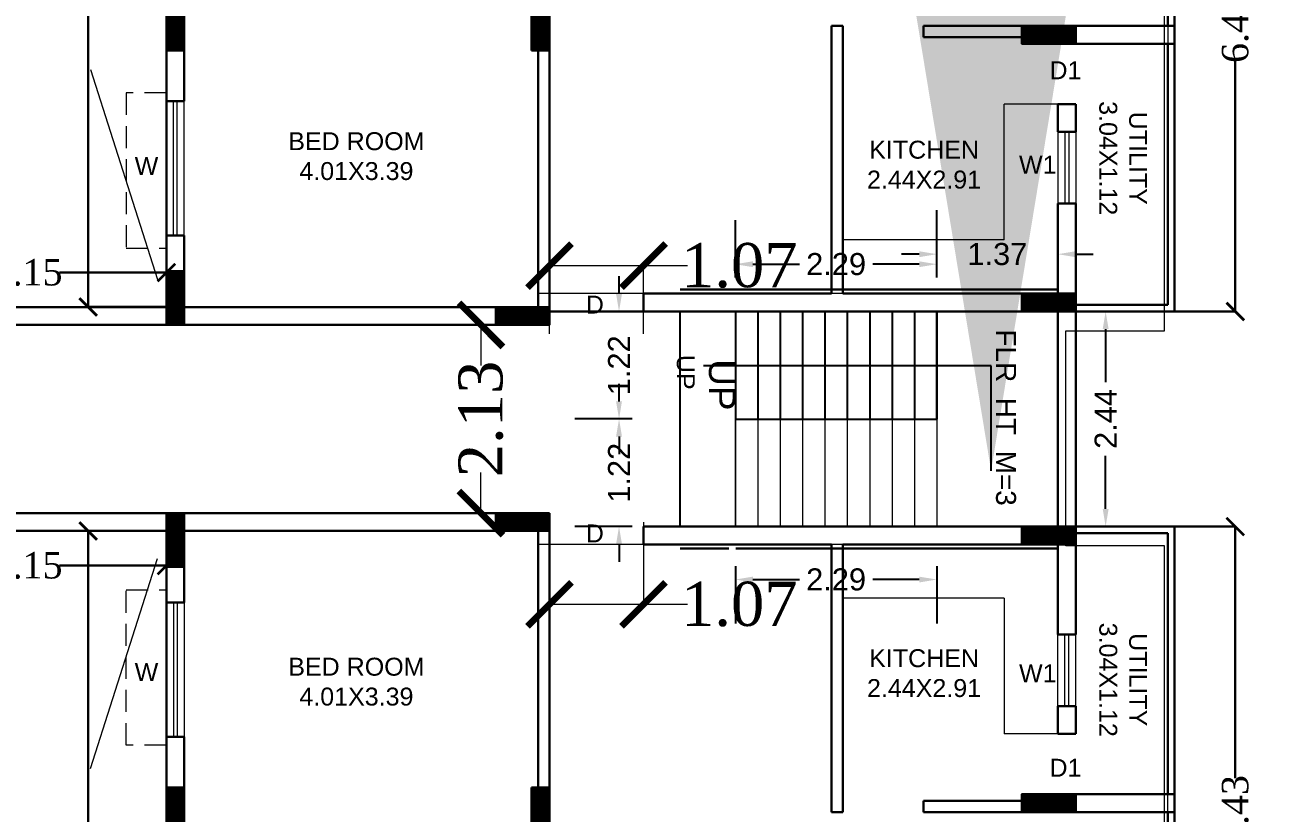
# Model space of a CAD drawing. Header units: metres. Extents: x 0 to 63445, y 32361 to 32804.
# Drawn here: x 63221.24 to 63235.29, y 32562.67 to 32571.61 of the extents above; entities that cross this region are included whole.
import ezdxf

# ---------------------------------------------------------------- set-up
doc = ezdxf.new("R2010")
doc.units = ezdxf.units.M
doc.header["$MEASUREMENT"] = 0
doc.header["$PDMODE"] = 34
doc.header["$PDSIZE"] = -10
for name, pattern in [('CONTINULUS', [0]), ('DASHED', [0.75, 0.5, -0.25]), ('DASHED2', [0.375, 0.25, -0.125])]:
    doc.linetypes.add(name, pattern=pattern)
doc.layers.get('0').update_dxf_attribs({"lineweight": 25})
for name, color, linetype, lineweight in [('BLK_1_FLR_6_BLT_UP_AREA', 14, 'DASHED', 9), ('BLK_1_FLR_6_BLT_UP_AREA_DEDUCT', 41, 'DASHED', 9), ('BLK_1_FLR_6_EXIT_WIDTH_DOOR', 7, 'Continuous', 0), ('BLK_1_FLR_6_EXIT_WIDTH_STAIR', 7, 'Continuous', 0), ('BLK_1_FLR_6_STAIR_2_FLIGHT_2', 7, 'Continuous', 0), ('BLK_1_FLR_6_STAIR_2_LANDING_1', 7, 'Continuous', 0), ('BLK_1_FLR_6_UNITFA', 7, 'Continuous', 0), ('COLUMN', 1, 'Continuous', 30), ('elev', 252, 'Continuous', 20), ('hatch', 251, 'Continuous', 20), ('STEPS', 114, 'Continuous', 20), ('TEXT-2', 65, 'Continuous', 18), ('wall', 7, 'Continuous', 30), ('window', 154, 'Continuous', 9)]:
    doc.layers.add(name, color=color, linetype=linetype, lineweight=lineweight)
doc.layers.add('BLK_1_FLR_6_STAIR_2', color=7, linetype='Continuous', true_color=0xffffff, plot=False)
doc.layers.add('BLK_1_FLR_6_STAIR_2_FLIGHT_1', color=7, linetype='Continuous', true_color=0xffffff, plot=False)
doc.layers.add('text', color=65, linetype='Continuous')
doc.styles.add('AutoDCRFont', font='arial.ttf')
doc.styles.add('PreDCRFont', font='arial.ttf', dxfattribs={"height": 0.25})
doc.styles.add('small int', font='arial.ttf', dxfattribs={"height": 18})
doc.styles.get("Standard").update_dxf_attribs({"font": 'arial.ttf', "height": 0.4})
doc.styles.add('style2', font='arial.ttf', dxfattribs={"height": 0.25})
doc.styles.add('TNR', font='times.ttf', dxfattribs={"height": 0.5})
doc.dimstyles.new('ARCHANA', dxfattribs={"dimscale": 0, "dimtxt": 0.5, "dimasz": 0.5, "dimexe": 0, "dimexo": 0, "dimgap": 0, "dimtad": 0, "dimzin": 0, "dimdsep": 46, "dimtxsty": 'TNR', "dimblk": 'ARCHTICK', "dimcen": 0.09, "dimclrd": 36, "dimclre": 36, "dimclrt": 7, "dimadec": 0, "dimazin": 0, "dimtfac": 1, "dimtofl": 0, "dimtmove": 0, "dimatfit": 3, "dimldrblk": 'ARCHTICK', "dimfxl": 1, "dimfrac": 2, "dimtolj": 1, "dimtzin": 0, "dimlwd": -1, "dimlwe": -1, "dimarcsym": 0})
doc.dimstyles.new('Copy of Standard2', dxfattribs={"dimtxt": 0.25, "dimasz": 0.2, "dimexe": 0.5, "dimexo": 0.3, "dimgap": 0.09, "dimtad": 0, "dimtoh": 1, "dimzin": 0, "dimdsep": 46, "dimtxsty": 'PreDCRFont', "dimcen": 0.025, "dimdle": 0.1, "dimadec": 0, "dimazin": 0, "dimtfac": 1, "dimtofl": 0, "dimtmove": 2, "dimatfit": 3, "dimfxl": 0.18, "dimtolj": 1, "dimtzin": 0, "dimarcsym": 0})
doc.dimstyles.new('STD', dxfattribs={"dimtxt": 10, "dimasz": 10, "dimexe": 0, "dimexo": 0, "dimgap": 0.09, "dimtad": 0, "dimdec": 0, "dimzin": 0, "dimdsep": 46, "dimlunit": 4, "dimtxsty": 'small int', "dimcen": 0.09, "dimclrd": 75, "dimclre": 75, "dimadec": 0, "dimazin": 0, "dimtfac": 1, "dimtdec": 0, "dimtofl": 0, "dimtmove": 0, "dimatfit": 3, "dimfxl": 1, "dimtolj": 1, "dimtzin": 0, "dimarcsym": 0})

# ---------------------------------------------------------------- blocks, each defined once
blk = doc.blocks.new('*D433')
at = {"layer": 'BLK_1_FLR_6_STAIR_2_FLIGHT_1', "color": 0, "linetype": 'Continuous', "lineweight": -2, "transparency": 16777216}
for p, q in [((63229.296, 32568.742), (63229.296, 32569.392)), ((63231.582, 32568.742), (63231.582, 32569.392)), ((63229.496, 32568.892), (63230.022, 32568.892)), ((63231.382, 32568.892), (63230.856, 32568.892))]:
    blk.add_line(p, q, dxfattribs=at)
at = {"layer": 'BLK_1_FLR_6_STAIR_2_FLIGHT_1', "color": 0, "linetype": 'Continuous', "transparency": 16777216}
for points in [[(63229.496, 32568.925), (63229.496, 32568.859), (63229.296, 32568.892)], [(63231.382, 32568.925), (63231.382, 32568.859), (63231.582, 32568.892)]]:
    blk.add_solid(points, dxfattribs=at)
at = {"layer": 'Defpoints', "color": 0, "linetype": 'Continuous', "transparency": 16777216}
for p in [(63229.296, 32568.892), (63229.296, 32568.356), (63231.582, 32568.356)]:
    blk.add_point(p, dxfattribs=at)
at = {"layer": 'BLK_1_FLR_6_STAIR_2_FLIGHT_1', "color": 0, "linetype": 'Continuous', "transparency": 16777216, "insert": (63230.439, 32568.892), "char_height": 0.25, "attachment_point": 5, "style": 'PreDCRFont'}
blk.add_mtext('\\A1;2.29', dxfattribs=at)
blk = doc.blocks.new('*D434')
at = {"layer": 'BLK_1_FLR_6_STAIR_2_FLIGHT_1', "color": 0, "linetype": 'Continuous', "lineweight": -2, "transparency": 16777216}
for p, q in [((63227.977, 32568.556), (63227.977, 32568.756)), ((63228.127, 32568.356), (63227.477, 32568.356)), ((63228.127, 32567.137), (63227.477, 32567.137)), ((63227.977, 32566.937), (63227.977, 32566.737))]:
    blk.add_line(p, q, dxfattribs=at)
at = {"layer": 'BLK_1_FLR_6_STAIR_2_FLIGHT_1', "color": 0, "linetype": 'Continuous', "transparency": 16777216}
for points in [[(63227.943, 32568.556), (63228.01, 32568.556), (63227.977, 32568.356)], [(63227.943, 32566.937), (63228.01, 32566.937), (63227.977, 32567.137)]]:
    blk.add_solid(points, dxfattribs=at)
at = {"layer": 'Defpoints', "color": 0, "linetype": 'Continuous', "transparency": 16777216}
for p in [(63229.296, 32568.356), (63227.977, 32567.137), (63229.296, 32567.137)]:
    blk.add_point(p, dxfattribs=at)
at = {"layer": 'BLK_1_FLR_6_STAIR_2_FLIGHT_1', "color": 0, "linetype": 'Continuous', "transparency": 16777216, "insert": (63227.977, 32567.746), "char_height": 0.25, "attachment_point": 5, "rotation": 90, "style": 'PreDCRFont'}
blk.add_mtext('\\A1;1.22', dxfattribs=at)
blk = doc.blocks.new('*D435')
at = {"layer": 'BLK_1_FLR_6_STAIR_2_FLIGHT_2', "color": 0, "linetype": 'Continuous', "lineweight": -2, "transparency": 16777216}
for p, q in [((63229.296, 32565.466), (63229.296, 32564.816)), ((63231.582, 32565.466), (63231.582, 32564.816)), ((63229.496, 32565.316), (63230.022, 32565.316)), ((63231.382, 32565.316), (63230.856, 32565.316))]:
    blk.add_line(p, q, dxfattribs=at)
at = {"layer": 'BLK_1_FLR_6_STAIR_2_FLIGHT_2', "color": 0, "linetype": 'Continuous', "transparency": 16777216}
for points in [[(63229.496, 32565.349), (63229.496, 32565.283), (63229.296, 32565.316)], [(63231.382, 32565.349), (63231.382, 32565.283), (63231.582, 32565.316)]]:
    blk.add_solid(points, dxfattribs=at)
at = {"layer": 'Defpoints', "color": 0, "linetype": 'Continuous', "transparency": 16777216}
for p in [(63229.296, 32565.917), (63231.582, 32565.917), (63229.296, 32565.316)]:
    blk.add_point(p, dxfattribs=at)
at = {"layer": 'BLK_1_FLR_6_STAIR_2_FLIGHT_2', "color": 0, "linetype": 'Continuous', "transparency": 16777216, "insert": (63230.439, 32565.316), "char_height": 0.25, "attachment_point": 5, "style": 'PreDCRFont'}
blk.add_mtext('\\A1;2.29', dxfattribs=at)
blk = doc.blocks.new('*D436')
at = {"layer": 'BLK_1_FLR_6_STAIR_2_FLIGHT_2', "color": 0, "linetype": 'Continuous', "lineweight": -2, "transparency": 16777216}
for p, q in [((63227.977, 32567.337), (63227.977, 32567.537)), ((63228.127, 32567.137), (63227.477, 32567.137)), ((63228.127, 32565.917), (63227.477, 32565.917)), ((63227.977, 32565.717), (63227.977, 32565.517))]:
    blk.add_line(p, q, dxfattribs=at)
at = {"layer": 'BLK_1_FLR_6_STAIR_2_FLIGHT_2', "color": 0, "linetype": 'Continuous', "transparency": 16777216}
for points in [[(63227.943, 32567.337), (63228.01, 32567.337), (63227.977, 32567.137)], [(63227.943, 32565.717), (63228.01, 32565.717), (63227.977, 32565.917)]]:
    blk.add_solid(points, dxfattribs=at)
at = {"layer": 'Defpoints', "color": 0, "linetype": 'Continuous', "transparency": 16777216}
for p in [(63229.296, 32567.137), (63227.977, 32565.917), (63228.696, 32565.917)]:
    blk.add_point(p, dxfattribs=at)
at = {"layer": 'BLK_1_FLR_6_STAIR_2_FLIGHT_2', "color": 0, "linetype": 'Continuous', "transparency": 16777216, "insert": (63227.977, 32566.527), "char_height": 0.25, "attachment_point": 5, "rotation": 90, "style": 'PreDCRFont'}
blk.add_mtext('\\A1;1.22', dxfattribs=at)
blk = doc.blocks.new('*D437')
at = {"layer": 'BLK_1_FLR_6_STAIR_2_LANDING_1', "color": 0, "lineweight": -2, "transparency": 16777216}
for p, q in [((63231.582, 32568.856), (63231.582, 32569.506)), ((63232.954, 32568.856), (63232.954, 32569.506)), ((63231.382, 32569.006), (63231.182, 32569.006)), ((63233.154, 32569.006), (63233.354, 32569.006))]:
    blk.add_line(p, q, dxfattribs=at)
at = {"layer": 'BLK_1_FLR_6_STAIR_2_LANDING_1', "color": 0, "transparency": 16777216}
for points in [[(63231.382, 32569.039), (63231.382, 32568.972), (63231.582, 32569.006)], [(63233.154, 32569.039), (63233.154, 32568.972), (63232.954, 32569.006)]]:
    blk.add_solid(points, dxfattribs=at)
at = {"layer": 'Defpoints', "color": 0, "transparency": 16777216}
for p in [(63232.954, 32569.006), (63231.582, 32568.356), (63232.954, 32568.356)]:
    blk.add_point(p, dxfattribs=at)
at = {"layer": 'BLK_1_FLR_6_STAIR_2_LANDING_1', "color": 0, "transparency": 16777216, "insert": (63232.268, 32569.006), "char_height": 0.25, "attachment_point": 5, "style": 'PreDCRFont'}
blk.add_mtext('\\A1;1.37', dxfattribs=at)
blk = doc.blocks.new('*D438')
at = {"layer": 'BLK_1_FLR_6_STAIR_2_LANDING_1', "color": 0, "lineweight": -2, "transparency": 16777216}
for p, q in [((63233.346, 32568.356), (63233.996, 32568.356)), ((63233.496, 32568.156), (63233.496, 32567.553)), ((63233.496, 32566.117), (63233.496, 32566.72)), ((63233.346, 32565.917), (63233.996, 32565.917))]:
    blk.add_line(p, q, dxfattribs=at)
at = {"layer": 'BLK_1_FLR_6_STAIR_2_LANDING_1', "color": 0, "transparency": 16777216}
for points in [[(63233.463, 32568.156), (63233.53, 32568.156), (63233.496, 32568.356)], [(63233.463, 32566.117), (63233.53, 32566.117), (63233.496, 32565.917)]]:
    blk.add_solid(points, dxfattribs=at)
at = {"layer": 'Defpoints', "color": 0, "transparency": 16777216}
for p in [(63232.954, 32568.356), (63232.954, 32565.917), (63233.496, 32565.917)]:
    blk.add_point(p, dxfattribs=at)
at = {"layer": 'BLK_1_FLR_6_STAIR_2_LANDING_1', "color": 0, "transparency": 16777216, "insert": (63233.496, 32567.137), "char_height": 0.25, "attachment_point": 5, "rotation": 90, "style": 'PreDCRFont'}
blk.add_mtext('\\A1;2.44', dxfattribs=at)
blk = doc.blocks.new('A$C7D115503')
at = {"layer": 'COLUMN', "ltscale": 3}
h = blk.add_hatch(dxfattribs=at)
h.set_pattern_fill('ANSI31', color=256, style=0)
h.paths.add_polyline_path([(-14.36, -11.59), (-6.36, -11.59), (-6.36, 12.41), (-14.36, 12.41)])
at = {"layer": 'COLUMN', "ltscale": 0.05}
for p, q in [((-14.36, 12.41), (-6.36, 12.41)), ((-14.36, 12.41), (-14.36, -11.59)), ((-6.36, 12.41), (-6.36, -11.59)), ((-6.36, -11.59), (-14.36, -11.59))]:
    blk.add_line(p, q, dxfattribs=at)
blk = doc.blocks.new('_ArchTick')
at = {"color": 0, "linetype": 'ByBlock', "const_width": 0.15}
blk.add_lwpolyline([(-0.5, -0.5), (0.5, 0.5)], dxfattribs=at)
blk = doc.blocks.new('*D586')
at = {"layer": 'Defpoints', "color": 0, "ltscale": 0.5, "transparency": 16777216}
for p in [(63219.694, 32568.798), (63219.694, 32568.407), (63222.843, 32568.407)]:
    blk.add_point(p, dxfattribs=at)
at = {"layer": 'wall', "color": 36, "ltscale": 0.5, "transparency": 16777216}
for p, q in [((63219.694, 32568.407), (63219.694, 32568.798)), ((63219.694, 32568.798), (63220.904, 32568.798)), ((63222.843, 32568.798), (63221.632, 32568.798)), ((63222.843, 32568.407), (63222.843, 32568.798))]:
    blk.add_line(p, q, dxfattribs=at)
at = {"layer": 'wall', "color": 36, "ltscale": 0.5, "transparency": 16777216, "xscale": 0.2, "yscale": 0.2, "zscale": 0.2, "rotation": 180}
blk.add_blockref('_ArchTick', (63219.694, 32568.798), dxfattribs=at)
at = {"layer": 'wall', "color": 36, "ltscale": 0.5, "transparency": 16777216, "xscale": 0.2, "yscale": 0.2, "zscale": 0.2}
blk.add_blockref('_ArchTick', (63222.843, 32568.798), dxfattribs=at)
at = {"layer": 'wall', "color": 7, "ltscale": 0.5, "transparency": 16777216, "insert": (63221.268, 32568.798), "char_height": 0.5, "attachment_point": 5, "style": 'TNR'}
blk.add_mtext('\\A1;{\\H0.6x;3.15}', dxfattribs=at)
blk = doc.blocks.new('*D587')
at = {"layer": 'Defpoints', "color": 0, "ltscale": 0.5, "transparency": 16777216}
for p in [(63221.955, 32578.245), (63222.843, 32578.245), (63222.843, 32568.407)]:
    blk.add_point(p, dxfattribs=at)
at = {"layer": 'wall', "color": 36, "ltscale": 0.5, "transparency": 16777216}
for p, q in [((63222.843, 32578.245), (63221.955, 32578.245)), ((63221.955, 32578.245), (63221.955, 32573.697)), ((63221.955, 32568.407), (63221.955, 32572.955)), ((63222.843, 32568.407), (63221.955, 32568.407))]:
    blk.add_line(p, q, dxfattribs=at)
at = {"layer": 'wall', "color": 36, "ltscale": 0.5, "transparency": 16777216, "xscale": 0.2, "yscale": 0.2, "zscale": 0.2}
for p, rotation in [((63221.955, 32578.245), 90), ((63221.955, 32568.407), 270)]:
    blk.add_blockref('_ArchTick', p, dxfattribs=dict(at, rotation=rotation))
at = {"layer": 'wall', "color": 7, "ltscale": 0.5, "transparency": 16777216, "insert": (63221.955, 32573.326), "char_height": 0.5, "attachment_point": 5, "rotation": 90, "style": 'TNR'}
blk.add_mtext('\\A1;{\\H0.6x;9.84}', dxfattribs=at)
blk = doc.blocks.new('*D544')
at = {"layer": 'Defpoints', "color": 0, "ltscale": 0.5, "transparency": 16777216}
for p in [(63234.251, 32574.787), (63234.967, 32574.787), (63234.251, 32568.356)]:
    blk.add_point(p, dxfattribs=at)
at = {"layer": 'wall', "color": 36, "ltscale": 0.5, "transparency": 16777216}
for p, q in [((63234.251, 32574.787), (63234.967, 32574.787)), ((63234.967, 32574.787), (63234.967, 32571.931)), ((63234.967, 32568.356), (63234.967, 32571.212)), ((63234.251, 32568.356), (63234.967, 32568.356))]:
    blk.add_line(p, q, dxfattribs=at)
at = {"layer": 'wall', "color": 36, "ltscale": 0.5, "transparency": 16777216, "xscale": 0.2, "yscale": 0.2, "zscale": 0.2}
for p, rotation in [((63234.967, 32574.787), 90), ((63234.967, 32568.356), 270)]:
    blk.add_blockref('_ArchTick', p, dxfattribs=dict(at, rotation=rotation))
at = {"layer": 'wall', "color": 7, "ltscale": 0.5, "transparency": 16777216, "insert": (63234.967, 32571.571), "char_height": 0.5, "attachment_point": 5, "rotation": 90, "style": 'TNR'}
blk.add_mtext('\\A1;{\\H0.6x;6.43}', dxfattribs=at)
blk = doc.blocks.new('*D564')
at = {"layer": 'Defpoints', "color": 0, "ltscale": 0.5, "transparency": 16777216}
for p in [(63219.694, 32565.867), (63222.843, 32565.867), (63219.694, 32565.475)]:
    blk.add_point(p, dxfattribs=at)
at = {"layer": 'wall', "color": 36, "ltscale": 0.5, "transparency": 16777216}
for p, q in [((63219.694, 32565.867), (63219.694, 32565.475)), ((63222.843, 32565.867), (63222.843, 32565.475)), ((63219.694, 32565.475), (63220.904, 32565.475)), ((63222.843, 32565.475), (63221.632, 32565.475))]:
    blk.add_line(p, q, dxfattribs=at)
at = {"layer": 'wall', "color": 36, "ltscale": 0.5, "transparency": 16777216, "xscale": 0.2, "yscale": 0.2, "zscale": 0.2, "rotation": 180}
blk.add_blockref('_ArchTick', (63219.694, 32565.475), dxfattribs=at)
at = {"layer": 'wall', "color": 36, "ltscale": 0.5, "transparency": 16777216, "xscale": 0.2, "yscale": 0.2, "zscale": 0.2}
blk.add_blockref('_ArchTick', (63222.843, 32565.475), dxfattribs=at)
at = {"layer": 'wall', "color": 7, "ltscale": 0.5, "transparency": 16777216, "insert": (63221.268, 32565.475), "char_height": 0.5, "attachment_point": 5, "style": 'TNR'}
blk.add_mtext('\\A1;{\\H0.6x;3.15}', dxfattribs=at)
blk = doc.blocks.new('*D565')
at = {"layer": 'Defpoints', "color": 0, "ltscale": 0.5, "transparency": 16777216}
for p in [(63222.843, 32565.867), (63221.955, 32556.028), (63222.843, 32556.028)]:
    blk.add_point(p, dxfattribs=at)
at = {"layer": 'wall', "color": 36, "ltscale": 0.5, "transparency": 16777216}
for p, q in [((63222.843, 32565.867), (63221.955, 32565.867)), ((63221.955, 32565.867), (63221.955, 32561.318)), ((63221.955, 32556.028), (63221.955, 32560.576)), ((63222.843, 32556.028), (63221.955, 32556.028))]:
    blk.add_line(p, q, dxfattribs=at)
at = {"layer": 'wall', "color": 36, "ltscale": 0.5, "transparency": 16777216, "xscale": 0.2, "yscale": 0.2, "zscale": 0.2}
for p, rotation in [((63221.955, 32565.867), 90), ((63221.955, 32556.028), 270)]:
    blk.add_blockref('_ArchTick', p, dxfattribs=dict(at, rotation=rotation))
at = {"layer": 'wall', "color": 7, "ltscale": 0.5, "transparency": 16777216, "insert": (63221.955, 32560.947), "char_height": 0.5, "attachment_point": 5, "rotation": 90, "style": 'TNR'}
blk.add_mtext('\\A1;{\\H0.6x;9.84}', dxfattribs=at)
blk = doc.blocks.new('*D567')
at = {"layer": 'Defpoints', "color": 0, "ltscale": 0.5, "transparency": 16777216}
for p in [(63234.251, 32565.917), (63234.251, 32559.487), (63234.967, 32559.487)]:
    blk.add_point(p, dxfattribs=at)
at = {"layer": 'wall', "color": 36, "ltscale": 0.5, "transparency": 16777216}
for p, q in [((63234.251, 32565.917), (63234.967, 32565.917)), ((63234.967, 32565.917), (63234.967, 32563.062)), ((63234.967, 32559.487), (63234.967, 32562.342)), ((63234.251, 32559.487), (63234.967, 32559.487))]:
    blk.add_line(p, q, dxfattribs=at)
at = {"layer": 'wall', "color": 36, "ltscale": 0.5, "transparency": 16777216, "xscale": 0.2, "yscale": 0.2, "zscale": 0.2}
for p, rotation in [((63234.967, 32565.917), 90), ((63234.967, 32559.487), 270)]:
    blk.add_blockref('_ArchTick', p, dxfattribs=dict(at, rotation=rotation))
at = {"layer": 'wall', "color": 7, "ltscale": 0.5, "transparency": 16777216, "insert": (63234.967, 32562.702), "char_height": 0.5, "attachment_point": 5, "rotation": 90, "style": 'TNR'}
blk.add_mtext('\\A1;{\\H0.6x;6.43}', dxfattribs=at)
blk = doc.blocks.new('*D966')
at = {"layer": 'BLK_1_FLR_6_EXIT_WIDTH_STAIR', "color": 36, "ltscale": 0.5, "transparency": 16777216}
for p, q in [((63225.75, 32568.204), (63226.41, 32568.204)), ((63226.41, 32568.204), (63226.41, 32567.744)), ((63226.41, 32566.07), (63226.41, 32566.529)), ((63225.75, 32566.07), (63226.41, 32566.07))]:
    blk.add_line(p, q, dxfattribs=at)
at = {"layer": 'Defpoints', "color": 0, "ltscale": 0.5, "transparency": 16777216}
for p in [(63225.75, 32568.204), (63226.41, 32568.204), (63225.75, 32566.07)]:
    blk.add_point(p, dxfattribs=at)
at = {"layer": 'BLK_1_FLR_6_EXIT_WIDTH_STAIR', "color": 36, "ltscale": 0.5, "transparency": 16777216, "xscale": 0.5, "yscale": 0.5, "zscale": 0.5}
for p, rotation in [((63226.41, 32568.204), 90), ((63226.41, 32566.07), 270)]:
    blk.add_blockref('_ArchTick', p, dxfattribs=dict(at, rotation=rotation))
at = {"layer": 'BLK_1_FLR_6_EXIT_WIDTH_STAIR', "color": 7, "ltscale": 0.5, "transparency": 16777216, "insert": (63226.41, 32567.137), "char_height": 0.5, "attachment_point": 5, "rotation": 90, "style": 'TNR'}
blk.add_mtext('\\A1;2.13', dxfattribs=at)
blk = doc.blocks.new('*D1046')
at = {"layer": 'BLK_1_FLR_6_EXIT_WIDTH_DOOR', "color": 36, "ltscale": 0.5, "transparency": 16777216}
for p, q in [((63227.188, 32568.102), (63227.188, 32568.876)), ((63227.188, 32568.876), (63228.255, 32568.876)), ((63228.255, 32568.102), (63228.255, 32568.876)), ((63228.255, 32568.876), (63228.755, 32568.876))]:
    blk.add_line(p, q, dxfattribs=at)
at = {"layer": 'Defpoints', "color": 0, "ltscale": 0.5, "transparency": 16777216}
for p in [(63228.255, 32568.876), (63227.188, 32568.102), (63228.255, 32568.102)]:
    blk.add_point(p, dxfattribs=at)
at = {"layer": 'BLK_1_FLR_6_EXIT_WIDTH_DOOR', "color": 36, "ltscale": 0.5, "transparency": 16777216, "xscale": 0.5, "yscale": 0.5, "zscale": 0.5, "rotation": 180}
blk.add_blockref('_ArchTick', (63227.188, 32568.876), dxfattribs=at)
at = {"layer": 'BLK_1_FLR_6_EXIT_WIDTH_DOOR', "color": 36, "ltscale": 0.5, "transparency": 16777216, "xscale": 0.5, "yscale": 0.5, "zscale": 0.5}
blk.add_blockref('_ArchTick', (63228.255, 32568.876), dxfattribs=at)
at = {"layer": 'BLK_1_FLR_6_EXIT_WIDTH_DOOR', "color": 7, "ltscale": 0.5, "transparency": 16777216, "insert": (63229.341, 32568.876), "char_height": 0.5, "attachment_point": 5, "style": 'TNR'}
blk.add_mtext('\\A1;1.07', dxfattribs=at)
blk = doc.blocks.new('*D1047')
at = {"layer": 'BLK_1_FLR_6_EXIT_WIDTH_DOOR', "color": 36, "ltscale": 0.5, "transparency": 16777216}
for p, q in [((63227.188, 32565.968), (63227.188, 32565.035)), ((63228.255, 32565.968), (63228.255, 32565.035)), ((63227.188, 32565.035), (63228.255, 32565.035)), ((63228.255, 32565.035), (63228.755, 32565.035))]:
    blk.add_line(p, q, dxfattribs=at)
at = {"layer": 'Defpoints', "color": 0, "ltscale": 0.5, "transparency": 16777216}
for p in [(63227.188, 32565.968), (63228.255, 32565.968), (63228.255, 32565.035)]:
    blk.add_point(p, dxfattribs=at)
at = {"layer": 'BLK_1_FLR_6_EXIT_WIDTH_DOOR', "color": 36, "ltscale": 0.5, "transparency": 16777216, "xscale": 0.5, "yscale": 0.5, "zscale": 0.5, "rotation": 180}
blk.add_blockref('_ArchTick', (63227.188, 32565.035), dxfattribs=at)
at = {"layer": 'BLK_1_FLR_6_EXIT_WIDTH_DOOR', "color": 36, "ltscale": 0.5, "transparency": 16777216, "xscale": 0.5, "yscale": 0.5, "zscale": 0.5}
blk.add_blockref('_ArchTick', (63228.255, 32565.035), dxfattribs=at)
at = {"layer": 'BLK_1_FLR_6_EXIT_WIDTH_DOOR', "color": 7, "ltscale": 0.5, "transparency": 16777216, "insert": (63229.341, 32565.035), "char_height": 0.5, "attachment_point": 5, "style": 'TNR'}
blk.add_mtext('\\A1;1.07', dxfattribs=at)

msp = doc.modelspace()

# ---------------------------------------------------------------- linework, layer by layer
at = {"layer": 'BLK_1_FLR_6_BLT_UP_AREA', "color": 14, "linetype": 'CONTINULUS', "ltscale": 0.05}
msp.add_lwpolyline([(63170.7849, 32555.8098), (63233.0445, 32555.8098), (63233.0445, 32557.4187), (63233.6541, 32557.4187), (63233.6541, 32559.2687), (63234.1637, 32559.2687), (63234.1637, 32565.6993), (63233.0445, 32565.6993), (63233.0445, 32568.1378), (63234.1637, 32568.1378), (63234.1637, 32574.5684), (63233.6541, 32574.5684), (63233.6541, 32576.4184), (63233.0445, 32576.4184), (63233.0445, 32578.0273), (63170.7849, 32578.0273)], dxfattribs=at)
at = {"layer": 'BLK_1_FLR_6_BLT_UP_AREA_DEDUCT', "color": 14, "linetype": 'Continuous'}
for points in [[(63222.8448, 32568.2024), (63219.6963, 32568.2024), (63219.6963, 32578.2443), (63222.8448, 32578.2443)], [(63222.8426, 32555.8098), (63219.694, 32555.8098), (63219.694, 32565.8667), (63222.8426, 32565.8667)]]:
    msp.add_lwpolyline(points, close=True, dxfattribs=at)
at = {"layer": 'BLK_1_FLR_6_STAIR_2_FLIGHT_1', "color": 3}
for p, q in [((63229.296, 32568.3559), (63229.296, 32567.1367)), ((63229.55, 32568.3559), (63229.55, 32567.1367)), ((63229.804, 32568.3559), (63229.804, 32567.1367)), ((63230.058, 32568.3559), (63230.058, 32567.1367)), ((63230.312, 32568.3559), (63230.312, 32567.1367)), ((63230.566, 32568.3559), (63230.566, 32567.1367)), ((63230.82, 32568.3559), (63230.82, 32567.1367)), ((63231.074, 32568.3559), (63231.074, 32567.1367)), ((63231.328, 32568.3559), (63231.328, 32567.1367)), ((63231.582, 32568.3559), (63231.582, 32567.1367))]:
    msp.add_line(p, q, dxfattribs=at)
at = {"layer": 'BLK_1_FLR_6_STAIR_2_FLIGHT_1'}
msp.add_lwpolyline([(63229.296, 32568.3559), (63229.296, 32567.1367), (63231.582, 32567.1367), (63231.582, 32568.3559)], close=True, dxfattribs=at)
at = {"layer": 'BLK_1_FLR_6_STAIR_2_FLIGHT_2', "color": 3}
for p, q in [((63229.296, 32567.1367), (63229.296, 32565.9175)), ((63229.55, 32567.1367), (63229.55, 32565.9175)), ((63229.804, 32567.1367), (63229.804, 32565.9175)), ((63230.058, 32567.1367), (63230.058, 32565.9175)), ((63230.312, 32567.1367), (63230.312, 32565.9175)), ((63230.566, 32567.1367), (63230.566, 32565.9175)), ((63230.82, 32567.1367), (63230.82, 32565.9175)), ((63231.074, 32567.1367), (63231.074, 32565.9175)), ((63231.328, 32567.1367), (63231.328, 32565.9175)), ((63231.582, 32567.1367), (63231.582, 32565.9175))]:
    msp.add_line(p, q, dxfattribs=at)
at = {"layer": 'BLK_1_FLR_6_STAIR_2_FLIGHT_2'}
msp.add_lwpolyline([(63229.296, 32565.9175), (63229.296, 32567.1367), (63231.582, 32567.1367), (63231.582, 32565.9175)], close=True, dxfattribs=at)
at = {"layer": 'BLK_1_FLR_6_STAIR_2_LANDING_1'}
msp.add_lwpolyline([(63231.582, 32568.3559), (63231.582, 32565.9175), (63232.9537, 32565.9175), (63232.9537, 32568.3559)], close=True, dxfattribs=at)
at = {"layer": 'BLK_1_FLR_6_UNITFA', "color": 3, "ltscale": 0.5}
for points in [[(63234.1999, 32568.4321), (63233.1569, 32568.4321), (63233.1569, 32568.5591), (63227.0607, 32568.5591), (63227.0607, 32568.4067), (63223.0458, 32568.4067), (63223.0458, 32578.0422), (63232.9537, 32578.0422), (63232.9537, 32576.4334), (63233.5642, 32576.4334), (63233.5633, 32574.6553), (63234.1999, 32574.6553), (63234.1999, 32568.4321)], [(63234.1999, 32565.8413), (63233.1569, 32565.8413), (63233.1569, 32565.7143), (63227.0607, 32565.7143), (63227.0607, 32565.8667), (63223.0458, 32565.8667), (63223.0458, 32556.2312), (63232.9537, 32556.2312), (63232.9537, 32557.84), (63233.5642, 32557.84), (63233.5633, 32559.6181), (63234.1999, 32559.6181), (63234.1999, 32565.8413)]]:
    msp.add_lwpolyline(points, close=True, dxfattribs=at)
at = {"layer": 'elev', "ltscale": 0.05}
for p, q in [((63232.344, 32569.1688), (63232.344, 32570.7055)), ((63232.9537, 32570.7055), (63232.344, 32570.7055)), ((63232.344, 32569.1688), (63230.5152, 32569.1688)), ((63232.344, 32565.1046), (63230.5152, 32565.1046)), ((63232.344, 32565.1046), (63232.344, 32563.5679)), ((63232.9537, 32563.5679), (63232.344, 32563.5679))]:
    msp.add_line(p, q, dxfattribs=at)
at = {"layer": 'hatch', "linetype": 'DASHED2', "ltscale": 10}
for p, q in [((63219.694, 32578.2443), (63222.8426, 32568.4067)), ((63219.694, 32556.0291), (63222.8426, 32565.8667))]:
    msp.add_line(p, q, dxfattribs=at)
at = {"layer": 'STEPS'}
for p, q in [((63229.296, 32568.3559), (63229.296, 32565.9175)), ((63229.55, 32568.3559), (63229.55, 32565.9175)), ((63229.804, 32568.3559), (63229.804, 32565.9175)), ((63230.058, 32568.3559), (63230.058, 32565.9175)), ((63230.312, 32568.3559), (63230.312, 32565.9175)), ((63230.566, 32568.3559), (63230.566, 32565.9175)), ((63230.82, 32568.3559), (63230.82, 32565.9175)), ((63231.074, 32568.3559), (63231.074, 32565.9175)), ((63231.328, 32568.3559), (63231.328, 32565.9175)), ((63231.582, 32568.3559), (63231.582, 32565.9175)), ((63231.582, 32567.1367), (63229.296, 32567.1367))]:
    msp.add_line(p, q, dxfattribs=at)
at = {"layer": 'text', "linetype": 'Continuous'}
msp.add_line((63228.6685, 32565.9175), (63228.6685, 32568.3559), dxfattribs=at)
at = {"layer": 'wall', "ltscale": 0.05}
for p, q in [((63234.2761, 32571.5945), (63234.2761, 32574.7866)), ((63234.1999, 32571.5945), (63234.1999, 32574.7104)), ((63222.8426, 32570.7407), (63222.8426, 32572.4208)), ((63223.0458, 32570.7407), (63223.0458, 32571.7977)), ((63227.0607, 32568.4067), (63227.0607, 32571.5437)), ((63227.1877, 32568.2035), (63227.1877, 32571.5437)), ((63230.3882, 32568.5591), (63230.3882, 32571.5945)), ((63230.3882, 32571.5945), (63230.5152, 32571.5945)), ((63230.3882, 32571.5945), (63230.5152, 32571.5945)), ((63230.5152, 32568.5591), (63230.5152, 32571.5945)), ((63231.4296, 32571.4675), (63231.4296, 32571.5945)), ((63231.4296, 32571.5945), (63232.9537, 32571.5945)), ((63231.4296, 32571.5945), (63233.1569, 32571.5945)), ((63233.1569, 32571.3913), (63233.1569, 32571.5945)), ((63233.1569, 32571.5945), (63233.1569, 32571.3913)), ((63231.4296, 32571.4675), (63232.9537, 32571.4675)), ((63231.4296, 32571.4675), (63232.9537, 32571.4675)), ((63232.9537, 32571.3913), (63232.9537, 32571.4675)), ((63234.1999, 32568.4321), (63234.1999, 32571.3913)), ((63234.2761, 32568.3559), (63234.2761, 32571.3913)), ((63232.9537, 32570.7055), (63233.1569, 32570.7055)), ((63232.9537, 32570.3938), (63232.9537, 32570.7055)), ((63233.1569, 32570.3938), (63233.1569, 32570.7055)), ((63233.1569, 32570.7055), (63233.1569, 32570.3938)), ((63232.9537, 32568.5591), (63232.9537, 32569.5818)), ((63233.1569, 32569.5818), (63233.1569, 32568.3559)), ((63222.8426, 32568.8132), (63222.8426, 32569.2167)), ((63223.0458, 32568.8132), (63223.0458, 32569.2167)), ((63228.2545, 32568.3559), (63228.2545, 32568.5591)), ((63230.3882, 32568.5591), (63228.2545, 32568.5591)), ((63229.4992, 32568.5591), (63229.4992, 32568.5591)), ((63232.9537, 32568.5591), (63230.5152, 32568.5591)), ((63228.2545, 32568.3559), (63232.9537, 32568.3559)), ((63232.9537, 32568.3559), (63228.2545, 32568.3559)), ((63227.1877, 32566.0699), (63227.1877, 32562.7297)), ((63227.0607, 32565.8667), (63227.0607, 32562.7297)), ((63228.2545, 32565.9175), (63232.9537, 32565.9175)), ((63228.2545, 32565.9175), (63228.2545, 32565.7143)), ((63232.9537, 32565.9175), (63228.2545, 32565.9175)), ((63233.1569, 32564.6916), (63233.1569, 32565.9175)), ((63234.1999, 32565.8413), (63234.1999, 32562.8821)), ((63234.2761, 32565.9175), (63234.2761, 32562.8821)), ((63230.3882, 32565.7143), (63228.2545, 32565.7143)), ((63229.4992, 32565.7143), (63229.4992, 32565.7143)), ((63230.3882, 32565.7143), (63230.3882, 32562.6789)), ((63230.5152, 32565.7143), (63230.5152, 32562.6789)), ((63232.9537, 32565.7143), (63230.5152, 32565.7143)), ((63232.9537, 32565.7143), (63232.9537, 32564.6916)), ((63222.8426, 32565.4603), (63222.8426, 32565.0567)), ((63223.0458, 32565.4603), (63223.0458, 32565.0567)), ((63232.9537, 32563.8796), (63232.9537, 32563.5679)), ((63233.1569, 32563.8796), (63233.1569, 32563.5679)), ((63233.1569, 32563.5679), (63233.1569, 32563.8796)), ((63222.8426, 32563.5327), (63222.8426, 32561.8526)), ((63223.0458, 32563.5327), (63223.0458, 32562.4757)), ((63232.9537, 32563.5679), (63233.1569, 32563.5679)), ((63232.9537, 32562.8821), (63232.9537, 32562.8059)), ((63233.1569, 32562.8821), (63233.1569, 32562.6789)), ((63233.1569, 32562.6789), (63233.1569, 32562.8821)), ((63231.4296, 32562.8059), (63231.4296, 32562.6789)), ((63231.4296, 32562.8059), (63232.9537, 32562.8059)), ((63231.4296, 32562.8059), (63232.9537, 32562.8059)), ((63230.3882, 32562.6789), (63230.5152, 32562.6789)), ((63230.3882, 32562.6789), (63230.5152, 32562.6789)), ((63231.4296, 32562.6789), (63232.9537, 32562.6789)), ((63231.4296, 32562.6789), (63233.1569, 32562.6789)), ((63234.1999, 32562.6789), (63234.1999, 32559.563)), ((63234.2761, 32562.6789), (63234.2761, 32559.4868))]:
    msp.add_line(p, q, dxfattribs=at)
at = {"layer": 'wall'}
for p, q in [((63233.1569, 32571.5945), (63234.2761, 32571.5945)), ((63234.2761, 32571.5945), (63234.2761, 32571.3913)), ((63233.1569, 32571.3913), (63234.2761, 32571.3913)), ((63222.8426, 32568.4067), (63214.2547, 32568.4067)), ((63226.9845, 32568.4067), (63223.0458, 32568.4067)), ((63232.9537, 32568.3559), (63232.9537, 32565.9175)), ((63233.1569, 32568.4321), (63234.1999, 32568.4321)), ((63233.1569, 32568.3559), (63233.1569, 32565.9175)), ((63233.1569, 32568.3559), (63234.2761, 32568.3559)), ((63222.8426, 32568.2035), (63214.2547, 32568.2035)), ((63226.9845, 32568.2035), (63223.0458, 32568.2035)), ((63222.8426, 32566.0699), (63214.2547, 32566.0699)), ((63226.9845, 32566.0699), (63223.0458, 32566.0699)), ((63222.8426, 32565.8667), (63214.2547, 32565.8667)), ((63226.9845, 32565.8667), (63223.0458, 32565.8667)), ((63233.1569, 32565.9175), (63234.2761, 32565.9175)), ((63233.1569, 32565.8413), (63234.1999, 32565.8413)), ((63233.1569, 32562.8821), (63234.2761, 32562.8821)), ((63234.2761, 32562.6789), (63234.2761, 32562.8821)), ((63233.1569, 32562.6789), (63234.2761, 32562.6789))]:
    msp.add_line(p, q, dxfattribs=at)
at = {"layer": 'wall', "ltscale": 3}
for p, q in [((63223.0458, 32570.7407), (63222.8426, 32570.7407)), ((63233.1569, 32570.3938), (63232.9537, 32570.3938)), ((63233.1569, 32569.5818), (63232.9537, 32569.5818)), ((63223.0458, 32569.2167), (63222.8426, 32569.2167)), ((63223.0458, 32565.0567), (63222.8426, 32565.0567)), ((63233.1569, 32564.6916), (63232.9537, 32564.6916)), ((63233.1569, 32563.8796), (63232.9537, 32563.8796)), ((63223.0458, 32563.5327), (63222.8426, 32563.5327))]:
    msp.add_line(p, q, dxfattribs=at)
at = {"layer": 'wall', "linetype": 'Continuous'}
for p, q in [((63228.6685, 32568.6059), (63232.9537, 32568.6059)), ((63229.2215, 32565.6675), (63228.6685, 32565.6675)), ((63232.9537, 32565.6675), (63229.3005, 32565.6675))]:
    msp.add_line(p, q, dxfattribs=at)
at = {"layer": 'wall', "ltscale": 0.5}
msp.add_lwpolyline([(63219.694, 32568.4067), (63222.8426, 32568.4067), (63222.8426, 32578.2454), (63233.1569, 32578.2454), (63233.1569, 32576.6366), (63233.7665, 32576.6366), (63233.7665, 32574.7866), (63234.2507, 32574.7866), (63234.2761, 32574.7866), (63234.2761, 32568.3559), (63233.1569, 32568.3559), (63233.1569, 32565.9175), (63234.2507, 32565.9175), (63234.2761, 32565.9175), (63234.2761, 32559.4868), (63233.7665, 32559.4868), (63233.7665, 32557.6368), (63233.1569, 32557.6368), (63233.1569, 32556.028), (63222.8426, 32556.028), (63222.8426, 32565.8667), (63219.694, 32565.8667)], dxfattribs=at)
msp.add_lwpolyline([(63222.8426, 32578.2454), (63233.1569, 32578.2454), (63233.1569, 32576.6366), (63233.7411, 32576.6366), (63233.7665, 32574.7866), (63234.2761, 32574.7866), (63234.2761, 32568.3559), (63227.1877, 32568.3559), (63227.1877, 32568.2035), (63222.8426, 32568.2035)], close=True, dxfattribs=at)
at = {"layer": 'window'}
for p, q in [((63222.8426, 32569.2167), (63222.8426, 32570.7398)), ((63222.9225, 32569.2167), (63222.9225, 32570.7398)), ((63222.9658, 32569.2167), (63222.9658, 32570.7398)), ((63223.0458, 32569.2167), (63223.0458, 32570.7398)), ((63232.9537, 32570.3938), (63232.9537, 32569.5818)), ((63233.0336, 32570.3938), (63233.0336, 32569.5818)), ((63233.0769, 32570.3938), (63233.0769, 32569.5818)), ((63233.1569, 32570.3938), (63233.1569, 32569.5818)), ((63222.8426, 32565.0567), (63222.8426, 32563.5336)), ((63222.9225, 32565.0567), (63222.9225, 32563.5336)), ((63222.9658, 32565.0567), (63222.9658, 32563.5336)), ((63223.0458, 32565.0567), (63223.0458, 32563.5336)), ((63232.9537, 32563.8796), (63232.9537, 32564.6916)), ((63233.0336, 32563.8796), (63233.0336, 32564.6916)), ((63233.0769, 32563.8796), (63233.0769, 32564.6916)), ((63233.1569, 32563.8796), (63233.1569, 32564.6916))]:
    msp.add_line(p, q, dxfattribs=at)
at = {"layer": 'window', "color": 8, "linetype": 'DASHED2'}
for points in [[(63222.8426, 32570.8344), (63222.3854, 32570.8344), (63222.3854, 32569.0723), (63222.8426, 32569.0723)], [(63222.8426, 32563.439), (63222.3854, 32563.439), (63222.3854, 32565.2011), (63222.8426, 32565.2011)]]:
    msp.add_lwpolyline(points, dxfattribs=at)

# ---------------------------------------------------------------- block references
at = {"layer": 'COLUMN', "ltscale": 0.05, "yscale": 0.025400733691282, "zscale": 0.025400733691282}
for p, xscale, rotation in [((63222.6809, 32571.6305), 0.025400733691282, 180), ((63226.8229, 32571.6305), 0.025400733691282, 180), ((63232.8415, 32571.2297), 0.025400733691282, 270), ((63222.6809, 32568.5189), 0.025400733691282, 180), ((63232.8415, 32568.1943), 0.025400733691282, 270), ((63226.8724, 32568.0419), 0.025400733691282, 270), ((63226.8724, 32566.2315), -0.025400733691282, 270), ((63232.8415, 32566.0791), -0.025400733691282, 270), ((63232.8415, 32563.0437), -0.025400733691282, 270)]:
    msp.add_blockref('A$C7D115503', p, dxfattribs=dict(at, xscale=xscale, rotation=rotation))
at = {"layer": 'COLUMN', "ltscale": 0.05, "xscale": -0.025400733691282, "yscale": 0.025400733691282, "zscale": 0.025400733691282}
for p in [(63222.6809, 32565.7545), (63222.6809, 32562.6429), (63226.8229, 32562.6429)]:
    msp.add_blockref('A$C7D115503', p, dxfattribs=at)

# ---------------------------------------------------------------- texts
at = {"linetype": 'Continuous', "style": 'style2'}
msp.add_text('UP', height=0.3, rotation=270, dxfattribs=at).set_placement((63228.9965, 32567.815))
at = {"layer": 'BLK_1_FLR_6_STAIR_2', "insert": (63232.4799, 32566.1527), "char_height": 0.22694, "width": 2.420734, "attachment_point": 3, "rotation": 270}
msp.add_mtext('FLR_HT_M=3', dxfattribs=at)
at = {"layer": 'text'}
for s, insert, char_height, width, attachment_point in [('\\pxqc;D1', (63235.9743, 32570.99), 0.20321, 5.867919, 9), ('\\pxqc;BED ROOM\\P4.01X3.39', (63227.7921, 32570.3889), 0.203206, 5.588511, 3), ('\\pxqc;KITCHEN\\P2.44X2.91', (63234.2309, 32570.2924), 0.203206, 5.588511, 3), ('\\pxqc;D', (63230.6362, 32568.3329), 0.20321, 5.867919, 9), ('\\pxqc;D', (63230.6362, 32565.9405), 0.20321, 5.867919, 3), ('\\pxqc;KITCHEN\\P2.44X2.91', (63234.2309, 32563.981), 0.203206, 5.588511, 9), ('\\pxqc;BED ROOM\\P4.01X3.39', (63227.7921, 32563.8845), 0.203206, 5.588511, 9), ('\\pxqc;D1', (63235.9743, 32563.2834), 0.20321, 5.867919, 3)]:
    msp.add_mtext(s, dxfattribs=dict(at, insert=insert, char_height=char_height, width=width, attachment_point=attachment_point))
at = {"layer": 'text', "rotation": 270}
for s, insert, char_height, width, attachment_point in [('\\pxqc;UTILITY\\P3.04X1.12', (63233.9664, 32567.2996), 0.203206, 5.588511, 3), ('\\pxqc;UP', (63228.836, 32564.8596), 0.20321, 5.613911, 3), ('\\pxqc;UTILITY\\P3.04X1.12', (63233.9664, 32566.9738), 0.203206, 5.588511, 1)]:
    msp.add_mtext(s, dxfattribs=dict(at, insert=insert, char_height=char_height, width=width, attachment_point=attachment_point))
at = {"layer": 'TEXT-2', "width": 0.183842, "style": 'AutoDCRFont'}
for s, insert, char_height, attachment_point in [('W', (63222.483, 32570.108), 0.2032, 1), ('W1', (63232.5136, 32570.1218), 0.20321, 1), ('W', (63222.483, 32564.1654), 0.2032, 7), ('W1', (63232.5136, 32564.1516), 0.20321, 7)]:
    msp.add_mtext(s, dxfattribs=dict(at, insert=insert, char_height=char_height, attachment_point=attachment_point))

# ---------------------------------------------------------------- dimensions: what is measured, and where the dimension line sits
at = {"layer": 'BLK_1_FLR_6_EXIT_WIDTH_DOOR', "color": 1, "ltscale": 0.5}
for base, p1, p2, picture, middle in [((63228.2545, 32568.876), (63227.1877, 32568.1019), (63228.2545, 32568.1019), '*D1046', (63229.3409, 32568.876)), ((63228.2545, 32565.0345), (63227.1877, 32565.9683), (63228.2545, 32565.9683), '*D1047', (63229.3409, 32565.0345))]:
    dim = msp.add_linear_dim(base=base, p1=p1, p2=p2, dimstyle='ARCHANA', override={"dimscale": 1, "dimfxl": 6, "dimarcsym": 1}, dxfattribs=at)
    dim.commit()
    dim.dimension.update_dxf_attribs({"geometry": picture, "text_midpoint": middle})
at = {"layer": 'BLK_1_FLR_6_EXIT_WIDTH_STAIR', "color": 7, "ltscale": 0.5}
dim = msp.add_linear_dim(base=(63226.4103, 32568.2035), p1=(63225.75, 32566.0699), p2=(63225.75, 32568.2035), angle=90, dimstyle='ARCHANA', override={"dimscale": 1, "dimfxl": 6, "dimarcsym": 1}, dxfattribs=at)
dim.commit()
dim.dimension.update_dxf_attribs({"geometry": '*D966', "text_midpoint": (63226.4103, 32567.1367)})
at = {"layer": 'BLK_1_FLR_6_STAIR_2_FLIGHT_1', "color": 1, "linetype": 'Continuous'}
dim = msp.add_linear_dim(base=(63229.296, 32568.892), p1=(63231.582, 32568.3559), p2=(63229.296, 32568.3559), dimstyle='Copy of Standard2', override={"dimpost": '\\X', "dimfxl": 0.15, "dimfxlon": 1}, dxfattribs=at)
dim.commit()
dim.dimension.update_dxf_attribs({"geometry": '*D433', "text_midpoint": (63230.439, 32568.892)})
at = {"layer": 'BLK_1_FLR_6_STAIR_2_FLIGHT_1', "color": 2, "linetype": 'Continuous'}
dim = msp.add_linear_dim(base=(63227.9767, 32567.1367), p1=(63229.296, 32568.3559), p2=(63229.296, 32567.1367), angle=270, dimstyle='Copy of Standard2', override={"dimpost": '\\X', "dimfxl": 0.15, "dimfxlon": 1}, dxfattribs=at)
dim.commit()
dim.dimension.update_dxf_attribs({"geometry": '*D434', "text_midpoint": (63227.9767, 32567.7463)})
at = {"layer": 'BLK_1_FLR_6_STAIR_2_FLIGHT_2', "color": 2, "linetype": 'Continuous'}
dim = msp.add_linear_dim(base=(63227.9767, 32565.9175), p1=(63229.296, 32567.1367), p2=(63228.696, 32565.9175), angle=270, dimstyle='Copy of Standard2', override={"dimpost": '\\X', "dimfxl": 0.15, "dimfxlon": 1}, dxfattribs=at)
dim.commit()
dim.dimension.update_dxf_attribs({"geometry": '*D436', "text_midpoint": (63227.9767, 32566.5271)})
at = {"layer": 'BLK_1_FLR_6_STAIR_2_FLIGHT_2', "color": 1, "linetype": 'Continuous'}
dim = msp.add_linear_dim(base=(63229.296, 32565.3161), p1=(63231.582, 32565.9175), p2=(63229.296, 32565.9175), dimstyle='Copy of Standard2', override={"dimpost": '\\X', "dimfxl": 0.15, "dimfxlon": 1}, dxfattribs=at)
dim.commit()
dim.dimension.update_dxf_attribs({"geometry": '*D435', "text_midpoint": (63230.439, 32565.3161)})
at = {"layer": 'BLK_1_FLR_6_STAIR_2_LANDING_1', "color": 2}
dim = msp.add_linear_dim(base=(63232.9537, 32569.0056), p1=(63231.582, 32568.3559), p2=(63232.9537, 32568.3559), dimstyle='Copy of Standard2', override={"dimpost": '\\X', "dimfxl": 0.15, "dimfxlon": 1}, dxfattribs=at)
dim.commit()
dim.dimension.update_dxf_attribs({"geometry": '*D437', "text_midpoint": (63232.2678, 32569.0056)})
at = {"layer": 'BLK_1_FLR_6_STAIR_2_LANDING_1', "color": 1}
dim = msp.add_linear_dim(base=(63233.4965, 32565.9175), p1=(63232.9537, 32568.3559), p2=(63232.9537, 32565.9175), angle=270, dimstyle='Copy of Standard2', override={"dimpost": '\\X', "dimfxl": 0.15, "dimfxlon": 1}, dxfattribs=at)
dim.commit()
dim.dimension.update_dxf_attribs({"geometry": '*D438', "text_midpoint": (63233.4965, 32567.1367)})
at = {"layer": 'wall', "ltscale": 0.5}
for base, p1, p2, angle, picture, middle in [((63221.955, 32578.2454), (63222.8426, 32568.4067), (63222.8426, 32578.2454), 90, '*D587', (63221.955, 32573.3261)), ((63234.9666, 32574.7866), (63234.2507, 32568.3559), (63234.2507, 32574.7866), 90, '*D544', (63234.9666, 32571.5713)), ((63221.955, 32556.028), (63222.8426, 32565.8667), (63222.8426, 32556.028), 270, '*D565', (63221.955, 32560.9473)), ((63234.9666, 32559.4868), (63234.2507, 32565.9175), (63234.2507, 32559.4868), 270, '*D567', (63234.9666, 32562.7021))]:
    dim = msp.add_linear_dim(base=base, p1=p1, p2=p2, angle=angle, text='{\\H0.6x;<>}', dimstyle='ARCHANA', override={"dimscale": 1, "dimtxt": 0.3, "dimasz": 0.2, "dimfxl": 6, "dimarcsym": 1}, dxfattribs=at)
    dim.commit()
    dim.dimension.update_dxf_attribs({"geometry": picture, "text_midpoint": middle})
for base, p1, p2, picture, middle in [((63219.694, 32568.7985), (63222.8426, 32568.4067), (63219.694, 32568.4067), '*D586', (63221.2683, 32568.7985)), ((63219.694, 32565.4749), (63222.8426, 32565.8667), (63219.694, 32565.8667), '*D564', (63221.2683, 32565.4749))]:
    dim = msp.add_linear_dim(base=base, p1=p1, p2=p2, text='{\\H0.6x;<>}', dimstyle='ARCHANA', override={"dimscale": 1, "dimtxt": 0.3, "dimasz": 0.2, "dimfxl": 6, "dimarcsym": 1}, dxfattribs=at)
    dim.commit()
    dim.dimension.update_dxf_attribs({"geometry": picture, "text_midpoint": middle})

# ---------------------------------------------------------------- leaders
at = {"layer": 'wall'}
msp.add_leader([(63232.197, 32566.5502), (63232.197, 32567.7389), (63228.934, 32567.7389)], dimstyle='STD', override={"dimgap": 0.09, "dimtad": 0, "dimfxl": 0.18, "dimfxlon": 1, "dimarcsym": 1}, dxfattribs=at)

doc.saveas('drawing.dxf')
